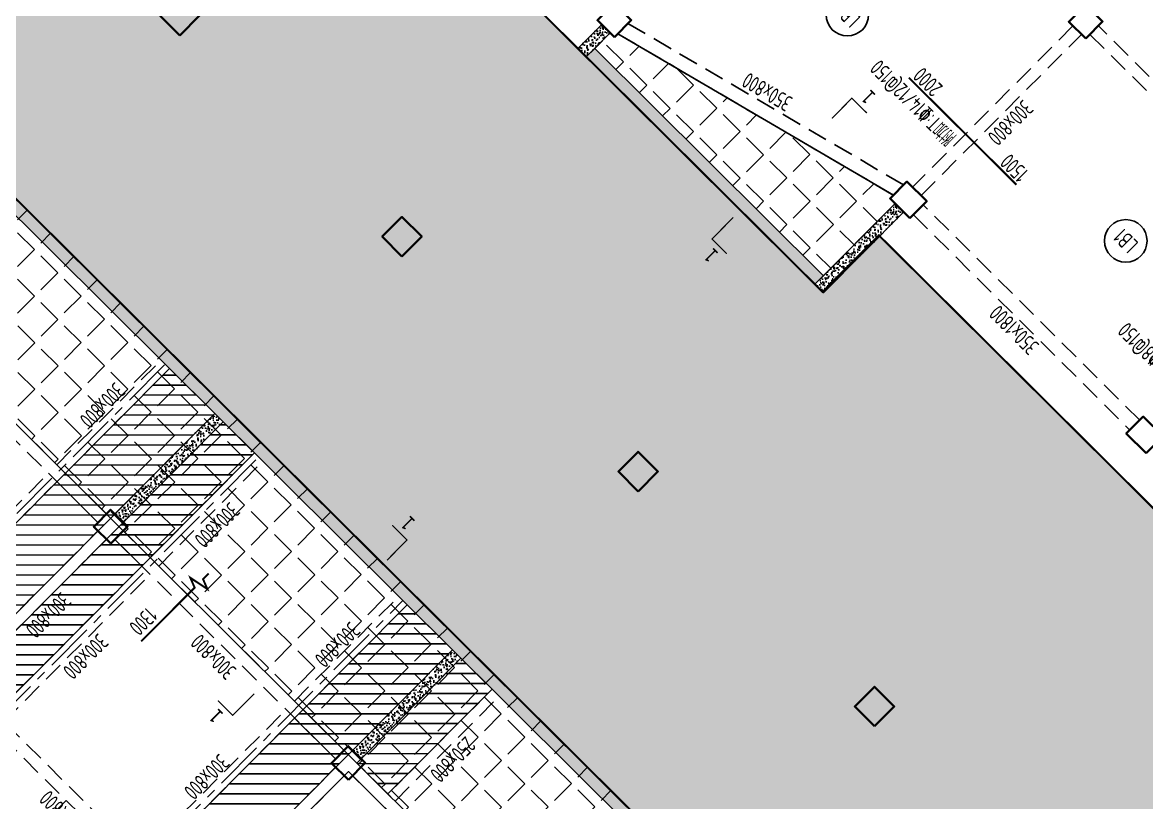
# Model space of a CAD drawing. Extents: x 517450926 to 520131079, y 3499134486 to 3500888201.
# Drawn here: x 518832810 to 518860975, y 3499964795 to 3499984341 of the extents above; entities that cross this region are included whole.
import ezdxf
from ezdxf.enums import TextEntityAlignment as Align

# ---------------------------------------------------------------- set-up
doc = ezdxf.new("R2010")
doc.units = 0
doc.header["$LTSCALE"] = 1000
doc.header["$MEASUREMENT"] = 0
doc.linetypes.add('CENTER', pattern=[2, 1.25, -0.25, 0.25, -0.25])
doc.linetypes.add('DASHED', pattern=[0.75, 0.5, -0.25])
doc.layers.get('0').update_dxf_attribs({"linetype": 'CONTINUOUS'})
doc.layers.get('Defpoints').update_dxf_attribs({"color": 2, "linetype": 'CONTINUOUS'})
for name, color, linetype in [('S_AXIS', 8, 'CENTER'), ('S_AXIS_DIMS', 3, 'CONTINUOUS'), ('S_BEAM', 4, 'DASHED'), ('S_BEAM_SECD_TEXT_HORZ', 9, 'CONTINUOUS'), ('S_BEAM_TEXT_HORZ', 7, 'CONTINUOUS'), ('S_BEAM_TEXT_VERT', 41, 'CONTINUOUS'), ('S_COLU', 2, 'CONTINUOUS'), ('S_DETL_THIN', 43, 'CONTINUOUS'), ('S_FLOR_ENHN', 91, 'DASHED'), ('S_FLOR_TEXT', 51, 'CONTINUOUS'), ('S_PLAN_HACH', 254, 'CONTINUOUS'), ('S_PLAN_REIN', 1, 'CONTINUOUS'), ('S_PLAN_THIK', 6, 'CONTINUOUS'), ('S_STAR', 243, 'CONTINUOUS'), ('S_WALL', 2, 'CONTINUOUS'), ('S_WALL_HACH', 30, 'CONTINUOUS')]:
    doc.layers.add(name, color=color, linetype=linetype)
doc.styles.add('TH-STYLE1', font='Tssdeng.shx', dxfattribs={"width": 0.7, "bigfont": 'Tssdchn.shx'})
doc.styles.add('TH-STYLE2', font='', dxfattribs={"width": 0.8})
doc.styles.add('TH-STYLE3', font='tssdeng.shx', dxfattribs={"width": 0.7, "bigfont": 'tssdchn.shx'})
doc.styles.add('样式 1', font='Tssdeng.shx', dxfattribs={"width": 0.7, "bigfont": 'Tssdchn.shx'})
doc.styles.get('TH-STYLE2').set_extended_font_data('STXihei')
doc.dimstyles.new('TSSD_100_100', dxfattribs={"dimtxt": 375, "dimasz": 100, "dimexe": 100, "dimexo": 0, "dimgap": 125, "dimtad": 1, "dimdec": 1, "dimdsep": 46, "dimtxsty": 'TH-STYLE3', "dimblk": 'ARCHTICK', "dimcen": -100, "dimdle": 100, "dimclrt": 7, "dimadec": 0, "dimazin": 0, "dimtfac": 1, "dimtdec": 1, "dimtix": 1, "dimtmove": 2, "dimatfit": 3, "dimldrblk": 'ARCHTICK', "dimfxl": 500, "dimfxlon": 1, "dimtolj": 1, "dimtzin": 0, "dimarcsym": 0})
pattern_1 = [(180.1573, (518947873.56, 3499934061.14), (0.6863, -249.99906), [])]

# ---------------------------------------------------------------- blocks, each defined once
blk = doc.blocks.new('_ArchTick')
at = {"color": 0, "const_width": 0.25}
blk.add_lwpolyline([(-0.53, -0.53), (0.53, 0.53)], dxfattribs=at)
blk = doc.blocks.new('*D355')
at = {"layer": 'Defpoints', "color": 0, "transparency": 16777216}
for p in [(518841216, 3500002495), (518850749, 3499998586), (518849333, 3499995649), (518849511, 3499994669), (518922555, 3499921602)]:
    blk.add_point(p, dxfattribs=at)
at = {"layer": 'S_AXIS_DIMS', "color": 0, "lineweight": -2, "transparency": 16777216}
blk.add_arc((518849409, 3499994347), 1304, 72.4599, 135.1573, dxfattribs=at)
at = {"layer": 'S_AXIS_DIMS', "color": 0, "lineweight": -2, "transparency": 16777216, "xscale": 100, "yscale": 100, "zscale": 100}
for p, rotation in [((518849802, 3499995591), 342.4599091410404), ((518848484, 3499995267), 225.1572922631582)]:
    blk.add_blockref('_ArchTick', p, dxfattribs=dict(at, rotation=rotation))
at = {"layer": 'S_AXIS_DIMS', "color": 7, "transparency": 16777216, "insert": (518849172, 3499995310), "char_height": 375, "attachment_point": 5, "rotation": 193.8086, "style": 'TH-STYLE3'}
blk.add_mtext('\\A1;63°', dxfattribs=at)
blk = doc.blocks.new('*D356')
at = {"layer": 'Defpoints', "color": 0, "transparency": 16777216}
for p in [(518857026, 3500004543), (518867350, 3500004217), (518861854, 3499999972), (518862766, 3499999891), (518845965, 3499982714)]:
    blk.add_point(p, dxfattribs=at)
at = {"layer": 'S_AXIS_DIMS', "color": 0, "lineweight": -2, "transparency": 16777216}
blk.add_arc((518862922, 3499999765), 1088, 140.9833, 225.1573, dxfattribs=at)
at = {"layer": 'S_AXIS_DIMS', "color": 0, "lineweight": -2, "transparency": 16777216, "xscale": 100, "yscale": 100, "zscale": 100}
for p, rotation in [((518862077, 3500000450), 50.98325537516918), ((518862155, 3499998994), 315.1572922631352)]:
    blk.add_blockref('_ArchTick', p, dxfattribs=dict(at, rotation=rotation))
at = {"layer": 'S_AXIS_DIMS', "color": 7, "transparency": 16777216, "insert": (518861524, 3499999690), "char_height": 375, "attachment_point": 5, "rotation": 93.0703, "style": 'TH-STYLE3'}
blk.add_mtext('\\A1;84°', dxfattribs=at)
blk = doc.blocks.new('*D464')
at = {"layer": 'Defpoints', "color": 0, "transparency": 16777216}
for p in [(518837700, 3499965187), (518836921, 3499964403), (518839048, 3499963847)]:
    blk.add_point(p, dxfattribs=at)
at = {"layer": 'S_AXIS_DIMS', "color": 0, "lineweight": -2, "transparency": 16777216}
for p, q in [((518837273, 3499964757), (518836850, 3499964332)), ((518838339, 3499962992), (518836850, 3499964473)), ((518838621, 3499963417), (518838197, 3499962992))]:
    blk.add_line(p, q, dxfattribs=at)
at = {"layer": 'S_AXIS_DIMS', "color": 0, "lineweight": -2, "transparency": 16777216, "xscale": 100, "yscale": 100, "zscale": 100}
for p, rotation in [((518836921, 3499964403), 135.1572922659514), ((518838268, 3499963063), 315.1572922659514)]:
    blk.add_blockref('_ArchTick', p, dxfattribs=dict(at, rotation=rotation))
at = {"layer": 'S_AXIS_DIMS', "color": 7, "transparency": 16777216, "insert": (518837374, 3499963511), "char_height": 375, "attachment_point": 5, "rotation": 135.1573, "style": 'TH-STYLE3'}
blk.add_mtext('\\A1;1900', dxfattribs=at)
blk = doc.blocks.new('B-Num')
blk.add_circle((29, 399), 400)
at = {"style": 'TH-STYLE1', "width": 0.7, "flags": 8}
blk.add_attdef('LBN', text='', height=250, dxfattribs=at).set_placement((29, 278), align=Align.CENTER)

msp = doc.modelspace()

# ---------------------------------------------------------------- hatches: boundary and pattern name
at = {"layer": 'S_PLAN_HACH', "transparency": 33554636}
h = msp.add_hatch(dxfattribs=at)
h.set_pattern_fill('GRASS', color=256, scale=1200)
h.set_pattern_definition([(225.1573, (518960598.3, 3499931740.6), (3.2943, -1199.9955), [225, -1472.056]), (180.1573, (518960598.3, 3499931740.6), (3.294, -1199.9955), [225, -975]), (270.1573, (518960598.3, 3499931740.6), (1199.9955, 3.294), [225, -975])])
h.paths.add_polyline_path([(518892544.8748, 3499885019.7634), (518939602.9066, 3499932336.881), (518853937.5881, 3500017533.1375), (518824544.1408, 3499987977.8597), (518807066.1688, 3500005360.1205), (518789401.5894, 3499987598.2858)])
h.paths.add_polyline_path([(518872383.4689, 3499960991.5445), (518891070.2863, 3499979781.2453), (518855015.3322, 3500015638.7799), (518847251.4884, 3500007832.191), (518838598.1342, 3499991771.1928), (518852857.0353, 3499977590.3665), (518854267.3612, 3499979008.4572)], flags=16)
h.paths.add_polyline_path([(518888567.9664, 3499899623.5165), (518900414.707, 3499911535.4813), (518891126.2134, 3499920773.1156), (518893488.5092, 3499923148.4174), (518869522.7777, 3499946982.9241), (518867654.0959, 3499945103.9541), (518861556.3062, 3499951168.3553), (518807066.174, 3500005360.1257), (518800155.5795, 3499998411.4796), (518821356.0322, 3499977327.1103), (518815432.6637, 3499971371.1297), (518847091.5418, 3499939885.6003), (518845116.4659, 3499937899.6503), (518870642.7117, 3499912514.413), (518873110.7821, 3499914996.0718)], flags=16)
h.paths.add_polyline_path([(518874461.3489, 3499912242.5323), (518872405.6134, 3499914287.0126), (518873110.7865, 3499914996.068), (518875166.522, 3499912951.5877)], flags=16)
h.paths.add_polyline_path([(518845399.1472, 3499938183.8983), (518844584.388, 3499938994.1963), (518846276.7773, 3499940695.9031), (518847091.5366, 3499939885.6051)], flags=16)
h.paths.add_polyline_path([(518815855.7722, 3499971796.5679), (518801852.1079, 3499985723.5421), (518807352.3678, 3499991254.0846), (518821356.0321, 3499977327.1104)], flags=16)
h.paths.add_polyline_path([(518831979.7124, 3499945253.2983), (518814501.748, 3499962635.5655), (518819473.3335, 3499967634.5233), (518836951.3, 3499950252.2566)], flags=16)
h.paths.add_polyline_path([(518884612.8759, 3499962297.9147), (518884010.1874, 3499962897.3031), (518895398.5686, 3499974348.3849), (518934147.8949, 3499935811.2312), (518916025.2078, 3499917588.7667), (518907729.3777, 3499925839.1729), (518908505.0569, 3499926619.1228), (518905739.7801, 3499929369.2582), (518904963.8211, 3499928589.0269), (518877276.1614, 3499956126.2018), (518882740.8942, 3499961621.0216), (518883343.5826, 3499961021.6331)], flags=16)
h.paths.add_polyline_path([(518883343.5827, 3499961021.6331), (518882882.7032, 3499961479.989), (518884151.9965, 3499962756.2706), (518884612.8759, 3499962297.9146)], flags=16)
at = {"layer": 'S_PLAN_HACH', "transparency": 33554559}
h = msp.add_hatch(dxfattribs=at)
h.set_pattern_fill('ANGLE', color=256, scale=3000)
h.set_pattern_definition([(135.1573, (518630193.4, 3500156019.2), (-581.7594, -584.9624), [600, -225]), (225.1573, (518630193.4, 3500156019.2), (584.9624, -581.7594), [600, -225])])
h.paths.add_polyline_path([(518852708.7693, 3499954326.0588), (518821723.4892, 3499985141.6785), (518824544.1774, 3499987977.8965), (518855529.4575, 3499957162.2768)])
h = msp.add_hatch(dxfattribs=at)
h.set_pattern_fill('ANGLE', color=256, scale=3000)
h.set_pattern_definition([(135.1573, (518960598.3, 3499931740.6), (-581.7594, -584.9624), [600, -225]), (225.1573, (518960598.3, 3499931740.6), (584.9624, -581.7594), [600, -225])])
h.paths.add_polyline_path([(518852877.1408, 3499977993.4752), (518854675.3063, 3499979801.5407), (518854547.6791, 3499979928.469), (518854631.7816, 3499980013.0345), (518847726.3546, 3499984059.9565), (518847642.2515, 3499983975.3917), (518847535.8959, 3499984081.1649), (518847148.0563, 3499983691.19)])
h = msp.add_hatch(dxfattribs=at)
h.set_pattern_fill('ANSI31', color=256, scale=2000)
h.set_pattern_definition(pattern_1)
h.paths.add_polyline_path([(518828266.1539, 3499965130.7649), (518827131.6829, 3499966259.024), (518836492.7572, 3499975671.6372), (518837627.2281, 3499974543.3781)])
h = msp.add_hatch(dxfattribs=at)
h.set_pattern_fill('ANSI31', color=256, scale=2000)
h.set_pattern_definition(pattern_1)
h.paths.add_polyline_path([(518826383.7129, 3499961252.603), (518825603.7631, 3499962028.2822), (518837839.9417, 3499974331.8292), (518838619.8916, 3499973556.15)])
h = msp.add_hatch(dxfattribs=at)
h.set_pattern_fill('ANSI31', color=256, scale=2000)
h.set_pattern_definition(pattern_1)
h.paths.add_polyline_path([(518831983.2575, 3499956956.1928), (518830848.784, 3499958084.4544), (518842448.7353, 3499969748.2711), (518843583.2088, 3499968620.0095)])
h = msp.add_hatch(dxfattribs=at)
h.set_pattern_fill('ANSI31', color=256, scale=2000)
h.set_pattern_definition(pattern_1)
h.paths.add_polyline_path([(518841966.7329, 3499965009.2771), (518841186.7835, 3499965784.9558), (518843795.9228, 3499968408.4602), (518844575.8722, 3499967632.7814)])
at = {"layer": 'S_WALL_HACH', "transparency": 33554636}
h = msp.add_hatch(dxfattribs=at)
h.set_pattern_fill('AR-CONC', color=256, scale=30)
h.set_pattern_definition([(185.15729, (518630193.41, 3500156019.2), (-139.29585, 165.08382), [22.5, -247.5]), (130.15729, (518630193.41, 3500156019.2), (-129.6111, -189.35418), [18, -198]), (235.60874, (518630181.8, 3500156032.96), (-268.90695, -24.27036), [19.12206, -210.34263]), (181.34149, (518630151.1, 3500155976.66), (-192.00132, 260.9819), [33.75, -371.25]), (231.79293, (518630135.1, 3500155998.4), (-404.889, -9.48158), [28.6831, -315.51413]), (126.34146, (518630151.1, 3500155976.66), (-404.889, -9.4816), [27, -297]), (156.15729, (518630140.4, 3500156008.45), (-41.79667, 211.91753), [22.5, -247.5]), (101.15729, (518630140.4, 3500156008.45), (-205.16116, -102.77619), [18, -198]), (206.60874, (518630136.92, 3500156026.11), (-246.95782, 109.14134), [19.12206, -210.34263]), (172.657292, (518630193.41, 3500156019.205), (-73.009887, -68.238644), [0, -195.6, 0, -201, 0, -198.75]), (142.657292, (518630193.41, 3500156019.21), (-139.39582, -28.244667), [0, -114.6, 0, -191.1, 0, -75.75]), (102.657292, (518630240.85, 3500155972.03), (-108.77983, 117.727264), [0, -75, 0, -234, 0, -310.5]), (92.65729, (518630262.12, 3500155950.88), (-145.22872, 102.07869), [0, -97.5, 0, -155.4, 0, -220.5])])
h.paths.add_polyline_path([(518855529.4575, 3499957162.2768), (518824969.6046, 3499987554.7987), (518824758.0557, 3499987342.0851), (518855317.9086, 3499956949.5632)])
h = msp.add_hatch(dxfattribs=at)
h.set_pattern_fill('AR-CONC', color=256, scale=30)
h.set_pattern_definition([(185.15729, (518590479.23, 3500211170.78), (-139.29585, 165.08382), [22.5, -247.5]), (130.15729, (518590479.23, 3500211170.78), (-129.6111, -189.35418), [18, -198]), (235.60874, (518590467.62, 3500211184.54), (-268.90695, -24.27036), [19.12206, -210.34263]), (181.34149, (518590436.92, 3500211128.24), (-192.00132, 260.9819), [33.75, -371.25]), (231.79293, (518590420.92, 3500211150), (-404.889, -9.48158), [28.6831, -315.51413]), (126.34146, (518590436.92, 3500211128.24), (-404.889, -9.48158), [27, -297]), (156.15729, (518590426.23, 3500211160.03), (-41.79667, 211.91753), [22.5, -247.5]), (101.15729, (518590426.23, 3500211160.03), (-205.16116, -102.77619), [18, -198]), (206.60874, (518590422.75, 3500211177.69), (-246.95782, 109.14134), [19.12206, -210.34263]), (172.657292, (518590479.23, 3500211170.78), (-73.009887, -68.238644), [0, -195.6, 0, -201, 0, -198.75]), (142.657292, (518590479.23, 3500211170.78), (-139.39582, -28.244667), [0, -114.6, 0, -191.1, 0, -75.75]), (102.657292, (518590526.67, 3500211123.61), (-108.77983, 117.727264), [0, -75, 0, -234, 0, -310.5]), (92.65729, (518590547.94, 3500211102.45), (-145.22872, 102.07869), [0, -97.5, 0, -155.4, 0, -220.5])])
h.paths.add_polyline_path([(518847535.8959, 3499984081.1649), (518847323.1813, 3499984292.7149), (518846723.7928, 3499983690.0264), (518846936.5074, 3499983478.4764)])
h = msp.add_hatch(dxfattribs=at)
h.set_pattern_fill('AR-CONC', color=256, scale=30)
h.set_pattern_definition([(185.15729, (518582831.95, 3500222654.65), (-139.29585, 165.08382), [22.5, -247.5]), (130.15729, (518582831.95, 3500222654.65), (-129.6111, -189.35418), [18, -198]), (235.608737, (518582820.34, 3500222668.4), (-268.90695, -24.27036), [19.12206, -210.34263]), (181.34149, (518582789.64, 3500222612.1), (-192.00132, 260.9819), [33.75, -371.25]), (231.79293, (518582773.64, 3500222633.85), (-404.889, -9.48158), [28.6831, -315.51413]), (126.34146, (518582789.64, 3500222612.1), (-404.889, -9.48158), [27, -297]), (156.15729, (518582778.94, 3500222643.9), (-41.79667, 211.91753), [22.5, -247.5]), (101.15729, (518582778.94, 3500222643.9), (-205.16116, -102.77619), [18, -198]), (206.60874, (518582775.46, 3500222661.55), (-246.95782, 109.14134), [19.12206, -210.34263]), (172.657292, (518582831.95, 3500222654.65), (-73.009887, -68.238644), [0, -195.6, 0, -201, 0, -198.75]), (142.657292, (518582831.95, 3500222654.65), (-139.39582, -28.244667), [0, -114.6, 0, -191.1, 0, -75.75]), (102.657292, (518582879.38, 3500222607.47), (-108.779831, 117.727264), [0, -75, 0, -234, 0, -310.5]), (92.657292, (518582900.65, 3500222586.32), (-145.22872, 102.07869), [0, -97.5, 0, -155.4, 0, -220.5])])
h.paths.add_polyline_path([(518852877.1408, 3499977993.4752), (518847148.0563, 3499983691.19), (518846936.5075, 3499983478.4764), (518852665.592, 3499977780.7616)])
h = msp.add_hatch(dxfattribs=at)
h.set_pattern_fill('AR-CONC', color=256, scale=30)
h.set_pattern_definition([(185.15729, (518597831.36, 3500206679.6), (-139.29585, 165.08382), [22.5, -247.5]), (130.15729, (518597831.36, 3500206679.6), (-129.6111, -189.35418), [18, -198]), (235.60874, (518597819.75, 3500206693.36), (-268.90695, -24.27036), [19.12206, -210.34263]), (181.34149, (518597789.05, 3500206637.06), (-192.00132, 260.9819), [33.75, -371.25]), (231.79293, (518597773.05, 3500206658.8), (-404.889, -9.48158), [28.6831, -315.51413]), (126.34146, (518597789.05, 3500206637.06), (-404.889, -9.48158), [27, -297]), (156.15729, (518597778.35, 3500206668.86), (-41.79667, 211.91753), [22.5, -247.5]), (101.15729, (518597778.35, 3500206668.86), (-205.16116, -102.77619), [18, -198]), (206.60874, (518597774.87, 3500206686.52), (-246.95782, 109.14134), [19.12206, -210.34263]), (172.657292, (518597831.36, 3500206679.61), (-73.009887, -68.238644), [0, -195.6, 0, -201, 0, -198.75]), (142.657292, (518597831.36, 3500206679.61), (-139.39582, -28.244667), [0, -114.6, 0, -191.1, 0, -75.75]), (102.657292, (518597878.79, 3500206632.43), (-108.77983, 117.727264), [0, -75, 0, -234, 0, -310.5]), (92.65729, (518597900.06, 3500206611.28), (-145.22872, 102.07869), [0, -97.5, 0, -155.4, 0, -220.5])])
h.paths.add_polyline_path([(518854888.0209, 3499979589.9908), (518854675.3063, 3499979801.5407), (518852665.592, 3499977780.7616), (518852878.3066, 3499977569.2117)])
h = msp.add_hatch(dxfattribs=at)
h.set_pattern_fill('AR-CONC', color=256, scale=30)
h.set_pattern_definition([(185.15729, (518592377.3, 3500189467.73), (-139.29585, 165.08382), [22.5, -247.5]), (130.15729, (518592377.3, 3500189467.73), (-129.6111, -189.35418), [18, -198]), (235.60874, (518592365.69, 3500189481.5), (-268.90695, -24.27036), [19.12206, -210.34263]), (181.34149, (518592335, 3500189425.2), (-192.00132, 260.9819), [33.75, -371.25]), (231.79293, (518592319, 3500189446.94), (-404.889, -9.48158), [28.6831, -315.51413]), (126.34146, (518592335, 3500189425.2), (-404.889, -9.4816), [27, -297]), (156.15729, (518592324.3, 3500189456.98), (-41.79667, 211.91753), [22.5, -247.5]), (101.15729, (518592324.3, 3500189456.98), (-205.16116, -102.77619), [18, -198]), (206.60874, (518592320.8, 3500189474.64), (-246.95782, 109.14134), [19.12206, -210.34263]), (172.657292, (518592377.3, 3500189467.73), (-73.009887, -68.238644), [0, -195.6, 0, -201, 0, -198.75]), (142.657292, (518592377.3, 3500189467.73), (-139.39582, -28.244667), [0, -114.6, 0, -191.1, 0, -75.75]), (102.657292, (518592424.73, 3500189420.56), (-108.77983, 117.727264), [0, -75, 0, -234, 0, -310.5]), (92.65729, (518592446, 3500189399.4), (-145.22872, 102.07869), [0, -97.5, 0, -155.4, 0, -220.5])])
h.paths.add_polyline_path([(518837839.9422, 3499974331.8287), (518837627.2276, 3499974543.3787), (518835123.8628, 3499972026.2312), (518835336.5774, 3499971814.6812)])
h = msp.add_hatch(dxfattribs=at)
h.set_pattern_fill('AR-CONC', color=256, scale=30)
h.set_pattern_definition([(185.15729, (518598333.28, 3500183544.36), (-139.29585, 165.08382), [22.5, -247.5]), (130.15729, (518598333.28, 3500183544.36), (-129.6111, -189.35418), [18, -198]), (235.60874, (518598321.67, 3500183558.12), (-268.90695, -24.27036), [19.12206, -210.34263]), (181.34149, (518598290.97, 3500183501.82), (-192.00132, 260.9819), [33.75, -371.25]), (231.79293, (518598274.97, 3500183523.57), (-404.889, -9.48158), [28.6831, -315.51413]), (126.34146, (518598290.97, 3500183501.82), (-404.889, -9.4816), [27, -297]), (156.15729, (518598280.27, 3500183533.61), (-41.79667, 211.91753), [22.5, -247.5]), (101.15729, (518598280.27, 3500183533.61), (-205.16116, -102.77619), [18, -198]), (206.60874, (518598276.8, 3500183551.27), (-246.95782, 109.14134), [19.12206, -210.34263]), (172.657292, (518598333.28, 3500183544.365), (-73.009887, -68.238644), [0, -195.6, 0, -201, 0, -198.75]), (142.657292, (518598333.28, 3500183544.36), (-139.39582, -28.244667), [0, -114.6, 0, -191.1, 0, -75.75]), (102.657292, (518598380.71, 3500183497.19), (-108.77983, 117.727264), [0, -75, 0, -234, 0, -310.5]), (92.65729, (518598401.98, 3500183476.03), (-145.22872, 102.07869), [0, -97.5, 0, -155.4, 0, -220.5])])
h.paths.add_polyline_path([(518843795.9228, 3499968408.4602), (518843583.2082, 3499968620.0101), (518841079.8434, 3499966102.8626), (518841292.558, 3499965891.3127)])

# ---------------------------------------------------------------- linework, layer by layer
at = {"layer": 'S_AXIS'}
for p, q in [((518827025.3261, 3499966364.7985), (518836386.4004, 3499975777.4117)), ((518826490.0697, 3499961146.8286), (518838726.2484, 3499973450.3755)), ((518830742.4274, 3499958190.229), (518842342.3785, 3499969854.0456))]:
    msp.add_line(p, q, dxfattribs=at)
at = {"layer": 'S_BEAM'}
for p, q in [((518847981.2475, 3499984316.2528), (518854886.6745, 3499980269.3308)), ((518859132.0147, 3499984254.4219), (518855112.586, 3499980212.8637)), ((518865298.9618, 3499978755.8982), (518859768.4084, 3499984256.169)), ((518847726.3546, 3499984059.9565), (518854631.7816, 3499980013.0345)), ((518855325.2996, 3499980001.3148), (518859344.7283, 3499984042.8731)), ((518859556.8595, 3499984043.4554), (518865087.4129, 3499978543.1846)), ((518860803.1599, 3499974377.1552), (518855378.9633, 3499979771.6515)), ((518855132.1563, 3499979523.4857), (518860556.3529, 3499974128.9894)), ((518834911.732, 3499972025.6481), (518829416.6309, 3499977490.6608)), ((518829205.082, 3499977277.9472), (518834700.1831, 3499971812.9345)), ((518833670.9042, 3499973259.6817), (518836280.0436, 3499975883.1861)), ((518833883.6178, 3499973048.1329), (518836492.7572, 3499975671.6372)), ((518836010.7523, 3499970932.6456), (518838619.8916, 3499973556.15)), ((518836223.4659, 3499970721.0967), (518838832.6052, 3499973344.6011)), ((518829792.5082, 3499969359.9326), (518833459.3554, 3499973046.9681)), ((518830005.2218, 3499969148.3837), (518833672.069, 3499972835.4193)), ((518834700.7655, 3499971600.8033), (518831351.2416, 3499968232.8381)), ((518840867.7126, 3499966102.2796), (518835337.1592, 3499971602.5504)), ((518831563.9552, 3499968021.2892), (518834913.4791, 3499971389.2544)), ((518835125.6103, 3499971389.8368), (518840656.1638, 3499965889.566)), ((518832132.3562, 3499967032.8963), (518835799.2034, 3499970719.932)), ((518832345.0698, 3499966821.3475), (518836011.917, 3499970508.3831)), ((518839626.8824, 3499967336.3156), (518842236.0217, 3499969959.82)), ((518839839.596, 3499967124.7667), (518842448.7353, 3499969748.2711)), ((518836989.3165, 3499962202.5304), (518831458.7631, 3499967702.8011)), ((518841966.7309, 3499965009.2751), (518844575.8722, 3499967632.7814)), ((518831247.2142, 3499967490.0875), (518836777.7676, 3499961989.8168)), ((518842143.9922, 3499964832.9843), (518844753.1335, 3499967456.4907)), ((518835748.4863, 3499963436.5664), (518839415.3335, 3499967123.602)), ((518835961.1999, 3499963225.0175), (518839628.0471, 3499966912.0532)), ((518840656.7461, 3499965677.4347), (518837307.2223, 3499962309.4695)), ((518846823.6964, 3499960178.9042), (518841293.1378, 3499965679.1799)), ((518837519.9358, 3499962097.9207), (518840869.4597, 3499965465.8858)), ((518841081.5889, 3499965466.4663), (518846612.1475, 3499959966.1906)), ((518833906.1342, 3499964845.7265), (518828369.0398, 3499959278.1468))]:
    msp.add_line(p, q, dxfattribs=at)
at = {"layer": 'S_COLU', "linetype": 'ByBlock', "lineweight": 35}
for points in [[(518836752.6944, 3499984016.2428), (518836256.3606, 3499984509.8548), (518836749.9725, 3499985006.1886), (518837246.3063, 3499984512.5767)], [(518847642.2521, 3499983975.3911), (518847216.8249, 3499984398.4888), (518847639.9227, 3499984823.916), (518848065.3499, 3499984400.8183)], [(518859451.085, 3499983937.0986), (518859025.6578, 3499984360.1963), (518859448.7556, 3499984785.6235), (518859874.1828, 3499984362.5258)], [(518855044.0108, 3499979434.855), (518854547.6791, 3499979928.469), (518854970.7769, 3499980353.8962), (518855467.1086, 3499979860.2822)], [(518842318.7011, 3499978480.715), (518841822.3673, 3499978974.3269), (518842315.9792, 3499979470.6607), (518842812.313, 3499978977.0488)], [(518860964.5392, 3499973546.7446), (518860468.2074, 3499974040.3586), (518860891.3052, 3499974465.7858), (518861387.6369, 3499973972.1718)], [(518848239.2284, 3499972592.6035), (518847742.8946, 3499973086.2154), (518848236.5065, 3499973582.5492), (518848732.8403, 3499973088.9373)], [(518835019.8358, 3499971283.48), (518834594.4086, 3499971706.5778), (518835017.5064, 3499972132.005), (518835442.9336, 3499971708.9072)], [(518854159.9347, 3499966704.672), (518853663.6008, 3499967198.2839), (518854157.2128, 3499967694.6177), (518854653.5466, 3499967201.0058)], [(518840975.8164, 3499965360.1115), (518840550.3892, 3499965783.2092), (518840973.487, 3499966208.6364), (518841398.9142, 3499965785.5387)]]:
    msp.add_lwpolyline(points, close=True, dxfattribs=at)
at = {"layer": 'S_DETL_THIN', "const_width": 30}
for points in [[(518853088.3405, 3499981935.9898), (518853593.1861, 3499982443.6149), (518853964.5844, 3499982074.2502)], [(518850620.9253, 3499979454.9899), (518850085.1791, 3499978916.2941), (518850456.5775, 3499978546.9293)], [(518841942.0313, 3499970865.8032), (518842446.8769, 3499971373.4284), (518842075.4786, 3499971742.7931)], [(518838614.2827, 3499967519.7331), (518838078.5365, 3499966981.0373), (518837707.1381, 3499967350.402)]]:
    msp.add_lwpolyline(points, dxfattribs=at)
at = {"layer": 'S_FLOR_ENHN', "linetype": 'ByBlock', "const_width": 50}
for points in [[(518872383.4689, 3499960991.5445), (518891070.2863, 3499979781.2453), (518855015.3322, 3500015638.7799), (518847251.4884, 3500007832.191), (518838598.1342, 3499991771.1928), (518852857.0353, 3499977590.3665), (518854267.3612, 3499979008.4572)], [(518888567.9664, 3499899623.5165), (518900414.707, 3499911535.4813), (518891126.2134, 3499920773.1156), (518893488.5092, 3499923148.4174), (518869522.7777, 3499946982.9241), (518867654.0959, 3499945103.9541), (518861556.3062, 3499951168.3553), (518807066.174, 3500005360.1257), (518800155.5795, 3499998411.4796), (518821356.0322, 3499977327.1103), (518815432.6637, 3499971371.1297), (518847091.5418, 3499939885.6003), (518845116.4659, 3499937899.6503), (518870642.7117, 3499912514.413), (518873110.7821, 3499914996.0718)]]:
    msp.add_lwpolyline(points, close=True, dxfattribs=at)
at = {"layer": 'S_PLAN_HACH'}
msp.add_lwpolyline([(518852708.7693, 3499954326.0588), (518821723.4892, 3499985141.6785), (518824544.1774, 3499987977.8965), (518855529.4575, 3499957162.2768)], close=True, dxfattribs=at)
at = {"layer": 'S_PLAN_HACH', "transparency": 33554559}
msp.add_lwpolyline([(518852877.1408, 3499977993.4752), (518854675.3063, 3499979801.5407), (518854547.6791, 3499979928.469), (518854631.7816, 3499980013.0345), (518847726.3546, 3499984059.9565), (518847642.2515, 3499983975.3917), (518847535.8959, 3499984081.1649), (518847148.0563, 3499983691.19)], close=True, dxfattribs=at)
at = {"layer": 'S_PLAN_REIN', "const_width": 50}
for points in [[(518855019.9837, 3499982955.9767), (518857714.3571, 3499980276.3564)], [(518837475.6894, 3499970533.4863), (518837334.6568, 3499970391.6773), (518837441.4019, 3499970144.482), (518837016.3629, 3499970426.159), (518837123.1079, 3499970178.9637), (518836982.0754, 3499970037.1546), (518836885.0677, 3499969939.6129), (518835783.2984, 3499968831.7776)]]:
    msp.add_lwpolyline(points, dxfattribs=at)
at = {"layer": 'S_PLAN_THIK'}
for points in [[(518828266.1539, 3499965130.7649), (518827131.6829, 3499966259.024), (518836492.7572, 3499975671.6372), (518837627.2281, 3499974543.3781)], [(518826383.7129, 3499961252.603), (518825603.7631, 3499962028.2822), (518837839.9417, 3499974331.8292), (518838619.8916, 3499973556.15)], [(518831983.2575, 3499956956.1928), (518830848.784, 3499958084.4544), (518842448.7353, 3499969748.2711), (518843583.2088, 3499968620.0095)], [(518841966.7329, 3499965009.2771), (518841186.7835, 3499965784.9558), (518843795.9228, 3499968408.4602), (518844575.8722, 3499967632.7814)]]:
    msp.add_lwpolyline(points, close=True, dxfattribs=at)
for points in [[(518834911.7344, 3499972025.6458), (518833883.6178, 3499973048.1329)], [(518834700.1855, 3499971812.9322), (518833672.069, 3499972835.4193)], [(518836010.7523, 3499970932.6456), (518835337.1591, 3499971602.5504)], [(518835799.2034, 3499970719.932), (518835125.6103, 3499971389.8369)], [(518840867.7126, 3499966102.2797), (518839839.596, 3499967124.7667)], [(518840656.1637, 3499965889.5661), (518839628.0471, 3499966912.0532)]]:
    msp.add_lwpolyline(points, dxfattribs=at)
at = {"layer": 'S_STAR'}
msp.add_lwpolyline([(518839257.251, 3499960229.0835), (518837449.4196, 3499962027.0161), (518840975.2322, 3499965572.2407), (518842783.0636, 3499963774.308)], close=True, dxfattribs=at)
at = {"layer": 'S_WALL', "linetype": 'ByBlock'}
for points in [[(518855529.4575, 3499957162.2768), (518824969.6046, 3499987554.7987), (518824758.0557, 3499987342.0851), (518855317.9086, 3499956949.5632)], [(518847535.8959, 3499984081.1649), (518847323.1813, 3499984292.7149), (518846723.7928, 3499983690.0264), (518846936.5074, 3499983478.4764)], [(518852877.1408, 3499977993.4752), (518847148.0563, 3499983691.19), (518846936.5075, 3499983478.4764), (518852665.592, 3499977780.7616)], [(518854888.0209, 3499979589.9908), (518854675.3063, 3499979801.5407), (518852665.592, 3499977780.7616), (518852878.3066, 3499977569.2117)], [(518837839.9422, 3499974331.8287), (518837627.2276, 3499974543.3787), (518835123.8628, 3499972026.2312), (518835336.5774, 3499971814.6812)], [(518843795.9228, 3499968408.4602), (518843583.2082, 3499968620.0101), (518841079.8434, 3499966102.8626), (518841292.558, 3499965891.3127)]]:
    msp.add_lwpolyline(points, close=True, dxfattribs=at)

# ---------------------------------------------------------------- block references
at = {"layer": 'S_FLOR_TEXT'}
ref = msp.add_blockref('B-Num', (518853826.1272, 3499984941.8895), dxfattribs=dict(at, xscale=-1.333333333333333, yscale=1.333333333333333, zscale=1.333333333333333, rotation=135.157292271626))
ref.add_attrib('LBN', 'LB2', dxfattribs={"layer": '0', "height": 400, "rotation": 135.15728937, "style": 'TH-STYLE3', "width": 0.7, "flags": 8}).set_placement((518853478.5677, 3499984537.3566), align=Align.MIDDLE)
ref = msp.add_blockref('B-Num', (518860802.9346, 3499979272.578), dxfattribs=dict(at, xscale=-1.333333333333333, yscale=1.333333333333333, zscale=1.333333333333333, rotation=135.157292271626))
ref.add_attrib('LBN', 'LB1', dxfattribs={"layer": '0', "height": 400, "rotation": 135.15728937, "style": 'TH-STYLE3', "width": 0.7, "flags": 8}).set_placement((518860455.375, 3499978868.0451), align=Align.MIDDLE)

# ---------------------------------------------------------------- texts
at = {"layer": 'S_BEAM_SECD_TEXT_HORZ', "linetype": 'Continuous', "style": '样式 1', "width": 0.7}
for s, p in [('300x800', (518834669.6708, 3499974886.7755, 0)), ('300x800', (518837546.3315, 3499971884.7947, 0)), ('300x800', (518840560.3008, 3499968887.3285, 0)), ('300x800', (518834250.63, 3499968593.1238, 0)), ('250x800', (518843452.7639, 3499966010.7031, 0)), ('300x800', (518837283.1324, 3499965577.2258, 0))]:
    msp.add_text(s, height=400, rotation=225.15729781, dxfattribs=at).set_placement(p, align=Align.CENTER)
at = {"layer": 'S_BEAM_TEXT_HORZ', "linetype": 'Continuous', "style": '样式 1', "width": 0.7}
for s, rotation, p in [('350x800', 149.62760269, (518851568.94, 3499982773.628)), ('350x1800', 135.15728815, (518857794.8087, 3499976776.5194)), ('300x800', 135.15728815, (518837732.4722, 3499968587.4951)), ('300x800', 135.15728815, (518833941.9747, 3499964669.0477))]:
    msp.add_text(s, height=400, rotation=rotation, dxfattribs=at).set_placement(p, align=Align.CENTER)
at = {"layer": 'S_BEAM_TEXT_VERT', "linetype": 'Continuous', "style": '样式 1', "width": 0.7}
for p in [(518857425.308, 3499981967.2003), (518833317.1139, 3499969627.3043)]:
    msp.add_text('300x800', height=400, rotation=225.15729781, dxfattribs=at).set_placement(p, align=Align.CENTER)
at = {"layer": 'S_DETL_THIN', "style": 'TH-STYLE2', "width": 0.8}
for p in [(518854201.519, 3499982529.0589), (518850257.2467, 3499978563.0708), (518842662.2459, 3499971849.6846), (518837857.6401, 3499967018.6262)]:
    msp.add_text('1', height=375, rotation=135.15729297, dxfattribs=at).set_placement(p)
at = {"layer": 'S_FLOR_TEXT', "style": 'TH-STYLE3', "width": 0.7}
for s, rotation, p in [('附加T:%%13214/12@150', 135.15728815, (518856238.003, 3499981503.3582)), ('2000', 135.15728815, (518855892.9582, 3499982732.5021)), ('1500', 135.15728815, (518858047.432, 3499980589.8251)), ('附加T:%%1328@150', 135.15728815, (518861990.7138, 3499975377.4538)), ('1300', 225.15729297, (518835935.7748, 3499969717.169))]:
    msp.add_text(s, height=400, rotation=rotation, dxfattribs=at).set_placement(p)

# ---------------------------------------------------------------- dimensions: what is measured, and where the dimension line sits
at = {"layer": 'S_AXIS_DIMS'}
for base, line1, line2, picture, middle in [((518861854.1919, 3499999971.7639), ((518867350.3912, 3500004217.47), (518845964.7878, 3499982714.1247)), ((518862766.074, 3499999891.4991), (518857025.7736, 3500004542.681)), '*D356', (518861523.8635, 3499999689.9457)), ((518849332.7545, 3499995649.0397), ((518922554.9531, 3499921601.8611), (518841216.1043, 3500002495.3376)), ((518849510.9147, 3499994669.0496), (518850748.853, 3499998585.7298)), '*D355', (518849172.4828, 3499995310.1202))]:
    dim = msp.add_angular_dim_2l(base=base, line1=line1, line2=line2, dimstyle='TSSD_100_100', dxfattribs=at)
    dim.commit()
    dim.dimension.update_dxf_attribs({"geometry": picture, "text_midpoint": middle})
dim = msp.add_linear_dim(base=(518836920.7883, 3499964402.6059), p1=(518839047.6003, 3499963846.7127), p2=(518837700.4133, 3499965186.5232), angle=135.15729227, dimstyle='TSSD_100_100', dxfattribs=at)
dim.commit()
dim.dimension.update_dxf_attribs({"geometry": '*D464', "text_midpoint": (518837374.0184, 3499963511.124)})

doc.saveas('drawing.dxf')
